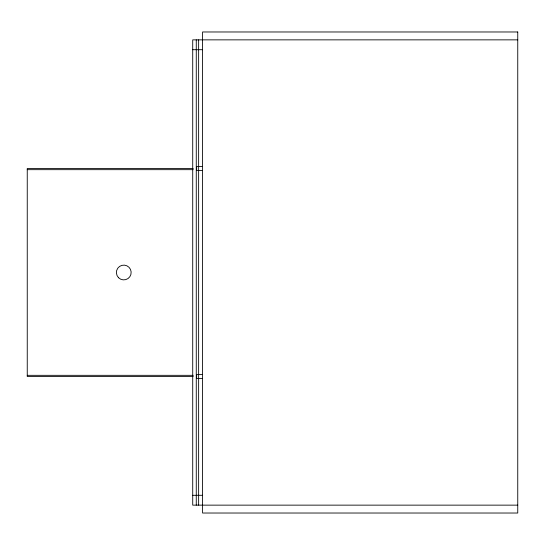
<?xml version="1.0" encoding="UTF-8"?>
<svg xmlns="http://www.w3.org/2000/svg" width="545" height="545" viewBox="0 0 545 545"><rect width="100%" height="100%" fill="white"/><g stroke="black" fill="none" stroke-linecap="round" stroke-linejoin="round"><path stroke-width="0.82" d="M517.75 39.86L192.719 39.86L192.719 505.14L517.75 505.14M192.719 49.704L202.57 49.704M202.611 166.518L196.656 166.518L196.656 170.462L202.611 170.462M193.209 168.494L27.25 168.494L27.25 376.506L193.209 376.506M27.25 169.672L193.209 169.672M202.611 374.538L196.656 374.538L196.656 378.482L202.611 378.482M27.25 375.328L193.209 375.328M192.719 495.296L202.57 495.296M198.632 39.86L198.632 505.14M196.268 39.86L196.268 505.14M517.75 31.978L202.57 31.978L202.57 513.022L517.75 513.022L517.75 31.978M118.551 277.725A7.385 7.385 0 0 0 130.909 274.414A7.385 7.385 0 0 0 121.862 265.367A7.385 7.385 0 0 0 118.551 277.725"/></g></svg>
